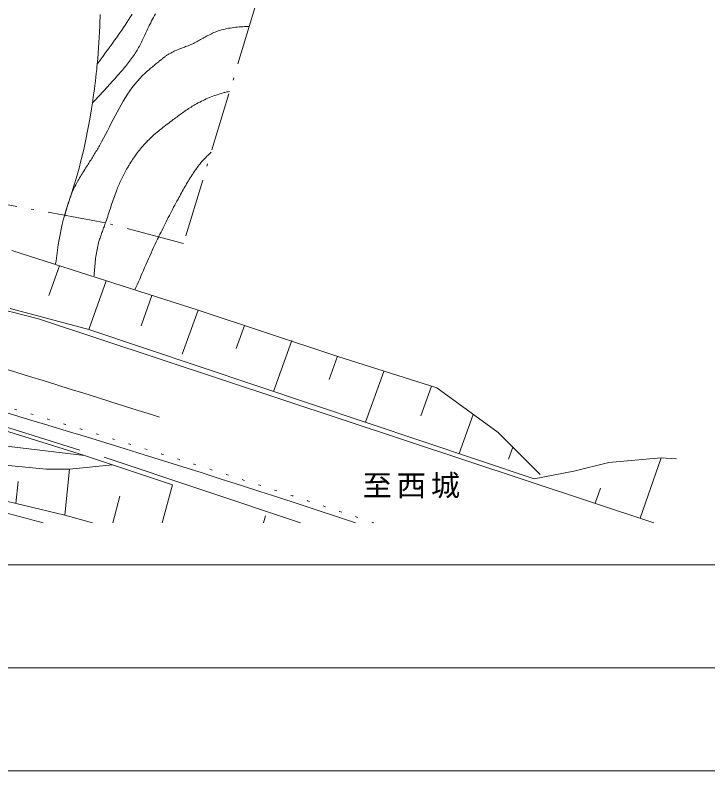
# Model space of a CAD drawing. Units: millimetres, scale not verified. Extents: x 23166 to 580729, y 12886 to 403886.
# Drawn here: x 388940 to 460145, y 12886 to 90603 of the extents above; entities that cross this region are included whole.
import ezdxf

# ---------------------------------------------------------------- set-up
doc = ezdxf.new("R2010")
doc.units = ezdxf.units.MM
doc.header["$LTSCALE"] = 1000
for name, pattern in [('CHAIN', [18.5, 12, -1.5, 3.5, -1.5]), ('DASHED_DOTTED', [9.25, 6, -1.5, 0.25, -1.5]), ('DOTTED', [1.75, 0.25, -1.5])]:
    doc.linetypes.add(name, pattern=pattern)
for name, color, linetype, lineweight in [('敷地境界', 2, 'DASHED_DOTTED', 5), ('法', 7, 'Continuous', 5), ('法-2', 4, 'Continuous', 5), ('道路', 4, 'Continuous', 5), ('ｸﾞﾗﾝﾄﾞ', 3, 'Continuous', 5)]:
    doc.layers.add(name, color=color, linetype=linetype, lineweight=lineweight)
doc.styles.add('ＭＳ ゴシック', font='')
doc.styles.get('ＭＳ ゴシック').set_extended_font_data('MS Gothic')

msp = doc.modelspace()

# ---------------------------------------------------------------- linework, layer by layer
at = {"layer": '敷地境界'}
for p, q in [((483367, 321502), (406239, 67104)), ((398226, 69240), (387279, 71270)), ((406239, 67104), (398226, 69240))]:
    msp.add_line(p, q, dxfattribs=at)
at = {"layer": '法'}
for p, q in [((397659, 90005), (397668, 90327)), ((397668, 90327), (397676, 90654)), ((397616, 88895), (397640, 89450)), ((397640, 89450), (397659, 90005)), ((411779, 89366), (411962, 89383)), ((411962, 89383), (412146, 89399)), ((412146, 89399), (412331, 89413)), ((412331, 89413), (412515, 89426)), ((412515, 89426), (412700, 89438)), ((412700, 89438), (412885, 89449)), ((412885, 89449), (412992, 89456)), ((397589, 88339), (397616, 88895)), ((408863, 88558), (408986, 88622)), ((408986, 88622), (409110, 88684)), ((409110, 88684), (409234, 88743)), ((409234, 88743), (409360, 88800)), ((409360, 88800), (409486, 88854)), ((409486, 88854), (409560, 88884)), ((409560, 88884), (409657, 88921)), ((409657, 88921), (409826, 88982)), ((409826, 88982), (409996, 89037)), ((409996, 89037), (410168, 89087)), ((410168, 89087), (410342, 89132)), ((410342, 89132), (410518, 89174)), ((410518, 89174), (410695, 89211)), ((410695, 89211), (410873, 89244)), ((410873, 89244), (411052, 89274)), ((411052, 89274), (411233, 89301)), ((411233, 89301), (411414, 89325)), ((411414, 89325), (411596, 89347)), ((411596, 89347), (411779, 89366)), ((397557, 87785), (397589, 88339)), ((407515, 87817), (407640, 87882)), ((407640, 87882), (407763, 87949)), ((407763, 87949), (407886, 88016)), ((407886, 88016), (408009, 88084)), ((408009, 88084), (408131, 88153)), ((408131, 88153), (408252, 88222)), ((408252, 88222), (408374, 88290)), ((408374, 88290), (408496, 88359)), ((408496, 88359), (408618, 88426)), ((408618, 88426), (408740, 88493)), ((408740, 88493), (408863, 88558)), ((397480, 86675), (397521, 87230)), ((397521, 87230), (397557, 87785)), ((405553, 87005), (405682, 87058)), ((405682, 87058), (405811, 87109)), ((405811, 87109), (405942, 87160)), ((405942, 87160), (406072, 87210)), ((406072, 87210), (406204, 87260)), ((406204, 87260), (406335, 87309)), ((406335, 87309), (406466, 87359)), ((406466, 87359), (406597, 87410)), ((406597, 87410), (406728, 87461)), ((406728, 87461), (406858, 87514)), ((406858, 87514), (406988, 87568)), ((406988, 87568), (407116, 87625)), ((407116, 87625), (407191, 87658)), ((407191, 87658), (407264, 87693)), ((407264, 87693), (407390, 87754)), ((407390, 87754), (407515, 87817)), ((397434, 86122), (397480, 86675)), ((404239, 86246), (404290, 86285)), ((404290, 86285), (404341, 86324)), ((404341, 86324), (404393, 86362)), ((404393, 86362), (404445, 86399)), ((404445, 86399), (404497, 86436)), ((404497, 86436), (404549, 86472)), ((404549, 86472), (404602, 86508)), ((404602, 86508), (404655, 86543)), ((404655, 86543), (404708, 86577)), ((404708, 86577), (404739, 86596)), ((404739, 86596), (404808, 86638)), ((404808, 86638), (404928, 86706)), ((404928, 86706), (405050, 86771)), ((405050, 86771), (405173, 86833)), ((405173, 86833), (405299, 86893)), ((405299, 86893), (405425, 86950)), ((405425, 86950), (405553, 87005)), ((397353, 85247), (397384, 85568)), ((397384, 85568), (397434, 86122)), ((403219, 85422), (403315, 85501)), ((403315, 85501), (403412, 85579)), ((403412, 85579), (403509, 85658)), ((403509, 85658), (403606, 85737)), ((403606, 85737), (403703, 85815)), ((403703, 85815), (403759, 85861)), ((403759, 85861), (403788, 85885)), ((403788, 85885), (403838, 85925)), ((403838, 85925), (403888, 85966)), ((403888, 85966), (403938, 86007)), ((403938, 86007), (403988, 86047)), ((403988, 86047), (404038, 86087)), ((404038, 86087), (404088, 86128)), ((404088, 86128), (404138, 86168)), ((404138, 86168), (404189, 86207)), ((404189, 86207), (404239, 86246)), ((397285, 84611), (397329, 85013)), ((397329, 85013), (397353, 85247)), ((402369, 84698), (402461, 84780)), ((402461, 84780), (402554, 84862)), ((402554, 84862), (402647, 84943)), ((402647, 84943), (402741, 85024)), ((402741, 85024), (402836, 85104)), ((402836, 85104), (402931, 85184)), ((402931, 85184), (403026, 85264)), ((403026, 85264), (403122, 85343)), ((403122, 85343), (403219, 85422)), ((397191, 83806), (397240, 84208)), ((397240, 84208), (397285, 84611)), ((401510, 83822), (401792, 84133)), ((401792, 84133), (401961, 84309)), ((401961, 84309), (402012, 84359)), ((402012, 84359), (402100, 84445)), ((402100, 84445), (402188, 84530)), ((402188, 84530), (402278, 84614)), ((402278, 84614), (402369, 84698)), ((397088, 83002), (397141, 83404)), ((397141, 83404), (397191, 83806)), ((400737, 82826), (400983, 83167)), ((400983, 83167), (401241, 83500)), ((401241, 83500), (401510, 83822)), ((396976, 82199), (397033, 82600)), ((397033, 82600), (397088, 83002)), ((400271, 82119), (400499, 82476)), ((400499, 82476), (400737, 82826)), ((396881, 81566), (396917, 81798)), ((396917, 81798), (396976, 82199)), ((399836, 81386), (400050, 81755)), ((400050, 81755), (400271, 82119)), ((396610, 79912), (396786, 80958)), ((396786, 80958), (396881, 81566)), ((399423, 80635), (399627, 81012)), ((399627, 81012), (399836, 81386)), ((399024, 79871), (399222, 80254)), ((399222, 80254), (399423, 80635)), ((396419, 78868), (396610, 79912)), ((398632, 79103), (398827, 79487)), ((398827, 79487), (399024, 79871)), ((396212, 77827), (396419, 78868)), ((398237, 78337), (398435, 78719)), ((398435, 78719), (398632, 79103)), ((395986, 76791), (396212, 77827)), ((397833, 77580), (398037, 77957)), ((398037, 77957), (398237, 78337)), ((397464, 76928), (397534, 77049)), ((397534, 77049), (397604, 77171)), ((397604, 77171), (397673, 77293)), ((397673, 77293), (397713, 77364)), ((397713, 77364), (397833, 77580)), ((395743, 75758), (395986, 76791)), ((396960, 76091), (397033, 76210)), ((397033, 76210), (397106, 76329)), ((397106, 76329), (397178, 76448)), ((397178, 76448), (397250, 76568)), ((397250, 76568), (397322, 76688)), ((397322, 76688), (397393, 76808)), ((397393, 76808), (397464, 76928)), ((395479, 74731), (395743, 75758)), ((396517, 75381), (396591, 75499)), ((396591, 75499), (396665, 75617)), ((396665, 75617), (396740, 75735)), ((396740, 75735), (396813, 75854)), ((396813, 75854), (396887, 75972)), ((396887, 75972), (396960, 76091)), ((395194, 73709), (395479, 74731)), ((396005, 74571), (396094, 74713)), ((396094, 74713), (396183, 74853)), ((396183, 74853), (396272, 74994)), ((396272, 74994), (396324, 75076)), ((396324, 75076), (396367, 75144)), ((396367, 75144), (396442, 75263)), ((396442, 75263), (396517, 75381)), ((395486, 73716), (395570, 73860)), ((395570, 73860), (395655, 74003)), ((395655, 74003), (395741, 74146)), ((395741, 74146), (395829, 74288)), ((395829, 74288), (395916, 74430)), ((395916, 74430), (396005, 74571)), ((394888, 72694), (395194, 73709)), ((395089, 72986), (395165, 73134)), ((395165, 73134), (395242, 73280)), ((395242, 73280), (395322, 73426)), ((395322, 73426), (395403, 73572)), ((395403, 73572), (395486, 73716)), ((394699, 72108), (394888, 72694)), ((394743, 72229), (394771, 72298)), ((394771, 72298), (394809, 72386)), ((394809, 72386), (394875, 72538)), ((394875, 72538), (394944, 72688)), ((394944, 72688), (395015, 72838)), ((395015, 72838), (395089, 72986)), ((394418, 71270), (394497, 71504)), ((394440, 71377), (394479, 71500)), ((394479, 71500), (394520, 71623)), ((394497, 71504), (394576, 71738)), ((394520, 71623), (394562, 71745)), ((394562, 71745), (394605, 71867)), ((394576, 71738), (394654, 71972)), ((394605, 71867), (394649, 71988)), ((394649, 71988), (394695, 72109)), ((394654, 71972), (394699, 72108)), ((394695, 72109), (394743, 72229)), ((394187, 70566), (394262, 70801)), ((394222, 70630), (394256, 70755)), ((394256, 70755), (394292, 70880)), ((394262, 70801), (394340, 71035)), ((394292, 70880), (394327, 71005)), ((394327, 71005), (394364, 71129)), ((394340, 71035), (394418, 71270)), ((394364, 71129), (394401, 71253)), ((394401, 71253), (394440, 71377)), ((393919, 69652), (394003, 69957)), ((394003, 69957), (394042, 70095)), ((394036, 69928), (394055, 70001)), ((394042, 70095), (394113, 70331)), ((394055, 70001), (394088, 70127)), ((394088, 70127), (394121, 70253)), ((394113, 70331), (394187, 70566)), ((394121, 70253), (394154, 70379)), ((394154, 70379), (394188, 70505)), ((394188, 70505), (394222, 70630)), ((393786, 69122), (393919, 69652)), ((393561, 68052), (393667, 68589)), ((393667, 68589), (393786, 69122)), ((393464, 67513), (393561, 68052)), ((393296, 66429), (393377, 66972)), ((393377, 66972), (393464, 67513)), ((388586, 66414), (407769, 60246)), ((393219, 65885), (393296, 66429)), ((393104, 65024), (393146, 65340)), ((393146, 65340), (393219, 65885)), ((396517, 58282), (388440, 60443)), ((407769, 60246), (422105, 55508)), ((442290, 42912), (396517, 58282)), ((422105, 55508), (432273, 52277)), ((373212, 52513), (396066, 45305)), ((432273, 52277), (438578, 47686)), ((370127, 48477), (396066, 45305)), ((438578, 47686), (442890, 43375)), ((394046, 39198), (362845, 46536)), ((405125, 42301), (396066, 45305)), ((449961, 44585), (455356, 45088)), ((455356, 45088), (456935, 44976)), ((392135, 43910), (384571, 44646)), ((398966, 44348), (394524, 43910)), ((446367, 43705), (449961, 44585)), ((394524, 43910), (392135, 43910)), ((442290, 42912), (446367, 43705)), ((391828, 38397), (384008, 40487)), ((396904, 38397), (394046, 39198))]:
    msp.add_line(p, q, dxfattribs=at)
at = {"layer": '法-2'}
for p, q in [((400585, 90109), (400682, 90263)), ((400682, 90263), (400745, 90362)), ((400745, 90362), (400851, 90534)), ((400851, 90534), (400957, 90706)), ((402972, 90000), (403069, 90185)), ((403069, 90185), (403168, 90370)), ((403168, 90370), (403269, 90552)), ((403269, 90552), (403372, 90734)), ((400068, 89318), (400242, 89580)), ((400242, 89580), (400414, 89844)), ((400414, 89844), (400585, 90109)), ((402621, 89288), (402690, 89434)), ((402690, 89434), (402731, 89518)), ((402731, 89518), (402784, 89627)), ((402784, 89627), (402877, 89814)), ((402877, 89814), (402972, 90000)), ((399535, 88537), (399714, 88796)), ((399714, 88796), (399892, 89056)), ((399892, 89056), (400068, 89318)), ((402279, 88558), (402347, 88704)), ((402347, 88704), (402415, 88850)), ((402415, 88850), (402483, 88996)), ((402483, 88996), (402552, 89142)), ((402552, 89142), (402621, 89288)), ((398989, 87765), (399172, 88021)), ((399172, 88021), (399354, 88279)), ((399354, 88279), (399535, 88537)), ((401859, 87691), (401931, 87834)), ((401931, 87834), (402002, 87978)), ((402002, 87978), (402072, 88122)), ((402072, 88122), (402141, 88267)), ((402141, 88267), (402210, 88413)), ((402210, 88413), (402279, 88558)), ((398433, 86998), (398619, 87253)), ((398619, 87253), (398804, 87509)), ((398804, 87509), (398989, 87765)), ((401475, 86990), (401555, 87128)), ((401555, 87128), (401634, 87267)), ((401634, 87267), (401710, 87408)), ((401710, 87408), (401785, 87549)), ((401785, 87549), (401859, 87691)), ((397871, 86236), (398059, 86490)), ((398059, 86490), (398246, 86744)), ((398246, 86744), (398433, 86998)), ((400908, 86132), (401006, 86269)), ((401006, 86269), (401102, 86406)), ((401102, 86406), (401196, 86545)), ((401196, 86545), (401287, 86686)), ((401287, 86686), (401377, 86828)), ((401377, 86828), (401427, 86910)), ((401427, 86910), (401475, 86990)), ((397385, 85582), (397495, 85729)), ((397495, 85729), (397683, 85983)), ((397683, 85983), (397871, 86236)), ((400395, 85464), (400500, 85596)), ((400500, 85596), (400605, 85729)), ((400605, 85729), (400708, 85862)), ((400708, 85862), (400809, 85996)), ((400809, 85996), (400908, 86132)), ((399741, 84690), (399852, 84817)), ((399852, 84817), (399962, 84946)), ((399962, 84946), (400072, 85074)), ((400072, 85074), (400180, 85204)), ((400180, 85204), (400288, 85334)), ((400288, 85334), (400395, 85464)), ((399043, 83903), (399189, 84066)), ((399189, 84066), (399335, 84230)), ((399335, 84230), (399480, 84394)), ((399480, 84394), (399565, 84489)), ((399565, 84489), (399629, 84563)), ((399629, 84563), (399741, 84690)), ((398306, 83095), (398454, 83256)), ((398454, 83256), (398602, 83417)), ((398602, 83417), (398749, 83579)), ((398749, 83579), (398896, 83741)), ((398896, 83741), (399043, 83903)), ((397564, 82295), (397713, 82455)), ((397713, 82455), (397861, 82614)), ((397861, 82614), (398010, 82774)), ((398010, 82774), (398158, 82935)), ((398158, 82935), (398306, 83095)), ((409445, 82322), (409619, 82383)), ((409619, 82383), (409794, 82441)), ((409794, 82441), (409970, 82497)), ((409970, 82497), (410147, 82550)), ((410147, 82550), (410325, 82601)), ((410325, 82601), (410428, 82629)), ((410428, 82629), (410493, 82646)), ((410493, 82646), (410604, 82675)), ((410604, 82675), (410716, 82702)), ((410716, 82702), (410828, 82729)), ((410828, 82729), (410941, 82755)), ((410941, 82755), (410987, 82764)), ((396881, 81566), (396968, 81658)), ((396968, 81658), (397117, 81817)), ((397117, 81817), (397266, 81976)), ((397266, 81976), (397415, 82136)), ((397415, 82136), (397564, 82295)), ((407761, 81577), (407924, 81662)), ((407924, 81662), (408088, 81745)), ((408088, 81745), (408253, 81826)), ((408253, 81826), (408420, 81904)), ((408420, 81904), (408588, 81980)), ((408588, 81980), (408757, 82054)), ((408757, 82054), (408928, 82124)), ((408928, 82124), (409099, 82193)), ((409099, 82193), (409271, 82259)), ((409271, 82259), (409445, 82322)), ((406521, 80820), (406644, 80904)), ((406644, 80904), (406768, 80986)), ((406768, 80986), (406893, 81067)), ((406893, 81067), (407019, 81146)), ((407019, 81146), (407145, 81224)), ((407145, 81224), (407273, 81301)), ((407273, 81301), (407347, 81345)), ((407347, 81345), (407439, 81399)), ((407439, 81399), (407599, 81489)), ((407599, 81489), (407761, 81577)), ((405431, 80036), (405551, 80126)), ((405551, 80126), (405671, 80215)), ((405671, 80215), (405791, 80303)), ((405791, 80303), (405911, 80391)), ((405911, 80391), (406032, 80478)), ((406032, 80478), (406154, 80565)), ((406154, 80565), (406275, 80651)), ((406275, 80651), (406398, 80736)), ((406398, 80736), (406521, 80820)), ((404272, 79159), (404424, 79276)), ((404424, 79276), (404576, 79392)), ((404576, 79392), (404728, 79508)), ((404728, 79508), (404881, 79623)), ((404881, 79623), (405034, 79738)), ((405034, 79738), (405122, 79805)), ((405122, 79805), (405192, 79857)), ((405192, 79857), (405311, 79947)), ((405311, 79947), (405431, 80036)), ((403383, 78436), (403528, 78559)), ((403528, 78559), (403675, 78682)), ((403675, 78682), (403823, 78802)), ((403823, 78802), (403972, 78922)), ((403972, 78922), (404122, 79041)), ((404122, 79041), (404272, 79159)), ((402546, 77659), (402681, 77793)), ((402681, 77793), (402818, 77926)), ((402818, 77926), (402957, 78056)), ((402957, 78056), (403097, 78184)), ((403097, 78184), (403239, 78311)), ((403239, 78311), (403383, 78436)), ((401834, 76866), (401944, 76997)), ((401944, 76997), (402055, 77128)), ((402055, 77128), (402169, 77256)), ((402169, 77256), (402284, 77383)), ((402284, 77383), (402401, 77508)), ((402401, 77508), (402469, 77580)), ((402469, 77580), (402546, 77659)), ((401212, 76043), (401311, 76184)), ((401311, 76184), (401412, 76323)), ((401412, 76323), (401515, 76461)), ((401515, 76461), (401620, 76597)), ((401620, 76597), (401726, 76732)), ((401726, 76732), (401834, 76866)), ((408636, 76082), (408740, 76184)), ((408740, 76184), (408846, 76285)), ((408846, 76285), (408955, 76382)), ((408955, 76382), (409018, 76438)), ((409018, 76438), (409065, 76478)), ((409065, 76478), (409086, 76496)), ((400739, 75324), (400830, 75470)), ((400830, 75470), (400923, 75615)), ((400923, 75615), (401018, 75759)), ((401018, 75759), (401114, 75902)), ((401114, 75902), (401212, 76043)), ((407953, 75315), (408045, 75429)), ((408045, 75429), (408140, 75542)), ((408140, 75542), (408236, 75654)), ((408236, 75654), (408333, 75764)), ((408333, 75764), (408432, 75872)), ((408432, 75872), (408533, 75978)), ((408533, 75978), (408636, 76082)), ((400256, 74488), (400328, 74621)), ((400328, 74621), (400402, 74753)), ((400402, 74753), (400477, 74885)), ((400477, 74885), (400553, 75016)), ((400553, 75016), (400598, 75092)), ((400598, 75092), (400649, 75177)), ((400649, 75177), (400739, 75324)), ((407424, 74604), (407509, 74725)), ((407509, 74725), (407595, 74845)), ((407595, 74845), (407682, 74964)), ((407682, 74964), (407771, 75082)), ((407771, 75082), (407861, 75199)), ((407861, 75199), (407953, 75315)), ((399911, 73815), (399978, 73950)), ((399978, 73950), (400046, 74086)), ((400046, 74086), (400114, 74220)), ((400114, 74220), (400185, 74354)), ((400185, 74354), (400256, 74488)), ((406843, 73716), (406938, 73869)), ((406938, 73869), (407035, 74022)), ((407035, 74022), (407134, 74173)), ((407134, 74173), (407234, 74324)), ((407234, 74324), (407292, 74411)), ((407292, 74411), (407340, 74482)), ((407340, 74482), (407424, 74604)), ((399538, 72989), (399597, 73128)), ((399597, 73128), (399658, 73266)), ((399658, 73266), (399719, 73404)), ((399719, 73404), (399782, 73541)), ((399782, 73541), (399846, 73678)), ((399846, 73678), (399911, 73815)), ((406382, 72942), (406472, 73098)), ((406472, 73098), (406563, 73253)), ((406563, 73253), (406655, 73408)), ((406655, 73408), (406748, 73562)), ((406748, 73562), (406843, 73716)), ((399211, 72153), (399279, 72338)), ((399279, 72338), (399349, 72522)), ((399349, 72522), (399391, 72628)), ((399391, 72628), (399423, 72709)), ((399423, 72709), (399480, 72849)), ((399480, 72849), (399538, 72989)), ((405942, 72156), (406029, 72314)), ((406029, 72314), (406116, 72471)), ((406116, 72471), (406204, 72629)), ((406204, 72629), (406293, 72785)), ((406293, 72785), (406382, 72942)), ((398951, 71409), (399014, 71595)), ((399014, 71595), (399078, 71782)), ((399078, 71782), (399144, 71968)), ((399144, 71968), (399211, 72153)), ((405570, 71468), (405636, 71590)), ((405636, 71590), (405685, 71681)), ((405685, 71681), (405771, 71840)), ((405771, 71840), (405856, 71998)), ((405856, 71998), (405942, 72156)), ((398703, 70659), (398765, 70847)), ((398765, 70847), (398826, 71034)), ((398826, 71034), (398888, 71222)), ((398888, 71222), (398951, 71409)), ((405124, 70627), (405235, 70837)), ((405235, 70837), (405346, 71048)), ((405346, 71048), (405458, 71258)), ((405458, 71258), (405570, 71468)), ((398457, 69909), (398519, 70096)), ((398519, 70096), (398581, 70284)), ((398581, 70284), (398642, 70472)), ((398642, 70472), (398703, 70659)), ((404684, 69782), (404793, 69993)), ((404793, 69993), (404903, 70205)), ((404903, 70205), (405013, 70416)), ((405013, 70416), (405124, 70627)), ((398160, 69057), (398202, 69173)), ((398202, 69173), (398226, 69240)), ((398226, 69240), (398264, 69348)), ((398264, 69348), (398329, 69534)), ((398329, 69534), (398393, 69721)), ((398393, 69721), (398457, 69909)), ((404360, 69145), (404467, 69357)), ((404467, 69357), (404576, 69570)), ((404576, 69570), (404684, 69782)), ((397906, 68367), (397948, 68482)), ((397948, 68482), (397991, 68597)), ((397991, 68597), (398033, 68712)), ((398033, 68712), (398076, 68827)), ((398076, 68827), (398118, 68942)), ((398118, 68942), (398160, 69057)), ((403936, 68291), (404041, 68505)), ((404041, 68505), (404146, 68719)), ((404146, 68719), (404253, 68932)), ((404253, 68932), (404360, 69145)), ((397628, 67558), (397665, 67674)), ((397665, 67674), (397703, 67790)), ((397703, 67790), (397742, 67906)), ((397742, 67906), (397782, 68021)), ((397782, 68021), (397823, 68137)), ((397823, 68137), (397864, 68252)), ((397864, 68252), (397906, 68367)), ((403587, 67570), (403667, 67739)), ((403667, 67739), (403727, 67863)), ((403727, 67863), (403831, 68077)), ((403831, 68077), (403936, 68291)), ((397395, 66677), (397435, 66857)), ((397435, 66857), (397479, 67036)), ((397479, 67036), (397506, 67139)), ((397506, 67139), (397524, 67208)), ((397524, 67208), (397558, 67325)), ((397558, 67325), (397592, 67441)), ((397592, 67441), (397628, 67558)), ((403177, 66697), (403313, 66989)), ((403313, 66989), (403449, 67280)), ((403449, 67280), (403587, 67570)), ((397263, 65951), (397292, 66134)), ((397292, 66134), (397323, 66316)), ((397323, 66316), (397358, 66497)), ((397358, 66497), (397395, 66677)), ((402777, 65819), (402910, 66112)), ((402910, 66112), (403043, 66405)), ((403043, 66405), (403177, 66697)), ((397170, 65216), (397190, 65400)), ((397190, 65400), (397213, 65584)), ((397213, 65584), (397237, 65768)), ((397237, 65768), (397263, 65951)), ((402515, 65232), (402646, 65526)), ((402646, 65526), (402777, 65819)), ((392399, 61770), (393499, 64834)), ((397102, 64474), (397117, 64660)), ((397117, 64660), (397133, 64845)), ((397133, 64845), (397151, 65031)), ((397151, 65031), (397170, 65216)), ((402126, 64349), (402255, 64644)), ((402255, 64644), (402385, 64938)), ((402385, 64938), (402515, 65232)), ((397051, 63808), (397059, 63916)), ((397059, 63916), (397073, 64102)), ((397073, 64102), (397087, 64288)), ((397087, 64288), (397102, 64474)), ((401742, 63464), (401870, 63759)), ((401870, 63759), (401998, 64054)), ((401998, 64054), (402126, 64349)), ((396517, 58282), (398314, 63286)), ((401487, 62874), (401615, 63169)), ((401615, 63169), (401742, 63464)), ((401286, 62407), (401360, 62578)), ((401360, 62578), (401487, 62874)), ((401879, 58658), (403000, 61779)), ((406116, 55737), (407738, 60255)), ((411673, 56309), (412522, 58675)), ((415501, 51908), (417378, 57132)), ((421226, 53134), (422082, 55516)), ((424956, 48733), (426832, 53958)), ((430629, 49387), (431729, 52450)), ((434578, 45510), (436027, 49544)), ((439647, 44942), (440090, 46175)), ((453173, 38869), (455356, 45088)), ((394046, 39198), (394524, 43910)), ((389030, 40378), (389247, 42656)), ((405125, 42301), (404048, 38397)), ((448563, 40402), (449109, 41958)), ((399686, 41132), (398968, 38397)), ((414684, 39119), (414473, 38397))]:
    msp.add_line(p, q, dxfattribs=at)
at = {"layer": '道路', "color": 3}
for p, q in [((391336, 59377), (355458, 68468)), ((441481, 42755), (391336, 59377)), ((395583, 45881), (373280, 52848)), ((418282, 38397), (398102, 45146)), ((454594, 38397), (441481, 42755))]:
    msp.add_line(p, q, dxfattribs=at)
at = {"layer": '道路', "linetype": 'CHAIN'}
for p, q in [((389029, 53881), (387632, 54308)), ((390426, 53452), (389029, 53881)), ((391822, 53020), (390426, 53452)), ((393217, 52587), (391822, 53020)), ((394612, 52153), (393217, 52587)), ((396006, 51716), (394612, 52153)), ((397400, 51279), (396006, 51716)), ((398794, 50840), (397400, 51279)), ((400187, 50401), (398794, 50840)), ((401580, 49962), (400187, 50401)), ((402974, 49522), (401580, 49962)), ((403782, 49266), (402974, 49522))]:
    msp.add_line(p, q, dxfattribs=at)
at = {"layer": '道路', "color": 3}
msp.add_arc((45648, -1098401), 1198085, 71.59451, 74.76837, dxfattribs=at)
at = {"layer": '道路', "color": 7, "linetype": 'DOTTED'}
msp.add_arc((45648, -1098401), 1198685, 71.50853, 74.76837, dxfattribs=at)
at = {"layer": 'ｸﾞﾗﾝﾄﾞ'}
for p, q in [((580729, 34059), (23166, 34059)), ((580729, 23473), (298418, 23473)), ((580729, 12886), (23166, 12886))]:
    msp.add_line(p, q, dxfattribs=at)

# ---------------------------------------------------------------- texts
at = {"layer": '法', "insert": (424658, 40895), "char_height": 2199, "attachment_point": 7, "style": 'ＭＳ ゴシック'}
msp.add_mtext('\\T1.17;至西城', dxfattribs=at)

doc.saveas('drawing.dxf')
